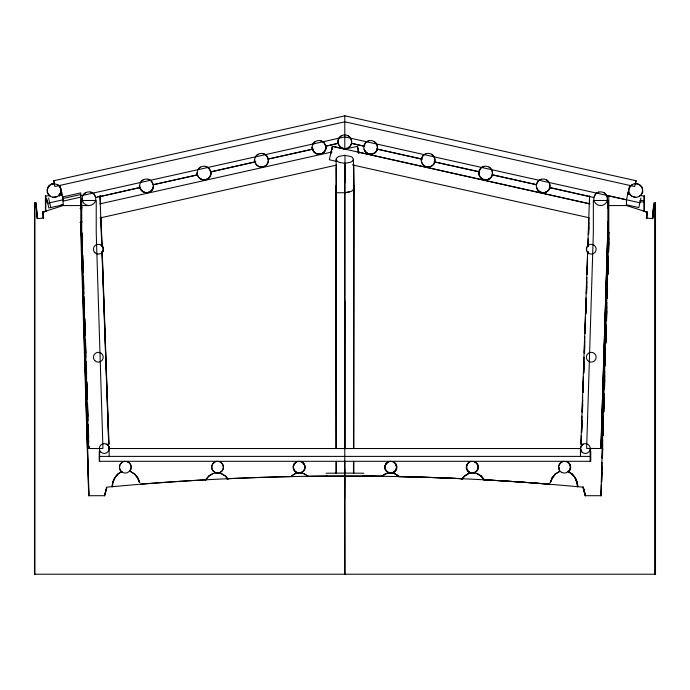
<?xml version="1.0" encoding="UTF-8"?>
<svg xmlns="http://www.w3.org/2000/svg" width="690" height="690" viewBox="0 0 690 690"><rect width="100%" height="100%" fill="white"/><g stroke="black" fill="none" stroke-linecap="round" stroke-linejoin="round"><path stroke-width="1.03" d="M344.672 473.202L344.681 461.386M344.69 448.491L344.664 163.366L350.874 162.159L352.262 161.322L353.427 159.312L352.236 157.303L350.831 156.483L344.595 155.336M353.47 473.176L353.478 461.343M353.487 448.422L353.651 185.86L353.651 188.448M353.608 473.176L353.616 461.343M353.625 448.422L353.798 185.86M353.754 473.176L353.763 461.343M353.772 448.422L353.936 185.86L353.366 186.3M344.646 498.611L344.81 473.081L363.889 473.236M336.203 193.743L336.168 159.287L336.47 158.234L338.764 156.414L344.991 155.25L344.888 448.69M336.349 193.743L336.263 164.677M336.375 167.696L336.487 193.743M600.886 495.705L608.796 232.513L608.796 195.874L626.477 199.781L626.477 205.568L647.108 212.123L643.917 211.14M601.025 495.705L601.344 484.958M601.447 481.732L602.025 462.395M602.154 458.1L602.706 439.841M602.836 435.545L603.414 416.208M603.543 411.913L604.095 393.645M604.224 389.35L604.776 371.091M604.932 365.717L605.484 347.458M605.613 343.154L606.165 324.895M606.294 320.6L606.838 302.341M606.967 298.037L607.554 278.7M607.683 274.404L608.226 256.145M608.356 251.85L608.942 232.513M601.163 495.705L601.326 490.331M601.585 481.732L602.034 466.699M602.292 458.1L602.715 444.136M602.974 435.545L603.396 421.581M603.69 411.913L604.104 397.94M604.362 389.35L604.785 375.386M605.078 365.717L605.466 352.823M605.751 343.154L606.174 329.19M606.432 320.6L606.855 306.636M607.114 298.037L607.528 284.073M607.821 274.404L608.244 260.44M608.502 251.85L608.916 237.886M601.723 481.732L602.016 472.064M602.439 458.1L602.732 448.431M603.12 435.545L603.405 425.877M603.828 411.913L604.086 403.314M604.509 389.35L604.794 379.681M605.216 365.717L605.475 357.127M605.898 343.154L606.156 334.564M606.57 320.6L606.864 310.931M607.252 298.037L607.545 288.368M607.959 274.404L608.218 265.814M608.64 251.85L608.934 242.181M600.835 448.534L607.856 232.513L607.856 200.488M600.973 448.534L608.002 221.835M601.119 448.534L608.14 221.835M587.613 251.686L580.894 444.162L583.343 444.248M587.802 246.313L589.571 195.77M581.032 444.162L581.334 435.562M581.446 432.337L582.006 416.208M582.162 411.904L582.688 396.853M582.834 392.55L583.404 376.421M583.516 373.195L584.076 357.066M584.223 352.763L584.792 336.634M584.904 333.408L585.465 317.279M585.577 314.054L586.138 297.925M586.293 293.621L586.854 277.492M586.966 274.266L587.526 258.138M587.682 253.842L587.759 251.686M587.94 246.313L588.208 238.783M588.354 234.488L588.924 218.359M589.407 204.378L589.596 198.996M581.178 444.162L581.325 439.866M581.592 432.337L581.998 420.512M582.3 411.904L582.714 400.079M582.981 392.55L583.395 380.725M583.654 373.195L584.068 361.37M584.37 352.763L584.784 340.938M585.042 333.408L585.456 321.583M585.715 314.054L586.172 301.151M586.431 293.621L586.845 281.796M587.112 274.266L587.518 262.441M587.82 253.842L587.897 251.686M588.087 246.313L588.234 242.009M588.501 234.488L588.915 222.654M581.73 432.337L582.032 423.738M582.446 411.904L582.705 404.383M583.119 392.55L583.378 385.029M583.792 373.195L584.094 364.596M584.508 352.763L584.775 345.241M585.18 333.408L585.448 325.887M585.862 314.054L586.164 305.454M586.578 293.621L586.836 286.1M587.25 274.266L587.552 265.667M587.966 253.842L588.035 251.686M588.639 234.488L588.898 226.958M336.496 192.734L335.918 192.674L336.263 185.86L336.211 188.448M336.065 192.734L336.349 186.559M336.401 188.525L336.211 192.734L344.715 192.726M336.375 448.422L336.203 185.86L336.349 188.448M646.823 212.606L646.332 218.049L652.8 218.601L653.094 215.401M646.478 218.049L647.004 212.184L647.108 213.158M646.616 218.049L647.151 212.184M646.754 218.049L647.289 212.184L643.951 211.192M652.378 218.601L653.792 202.955L655.5 203.067L655.5 574.218L34.5 574.218L34.5 203.067L36.07 202.955L37.484 218.601M652.516 218.601L653.758 204.904M652.662 218.601L653.128 213.383M653.318 211.295L653.809 205.887M653.473 211.131L653.766 207.932M112.091 486.7C112.306 480.369 115.868 474.065 121.854 471.572M112.237 486.7L112.789 482.5L114.799 477.756L117.921 473.987M112.375 486.7L112.789 483.552M338.135 143.425C337.393 140.51 338.764 137.31 341.352 135.792A6.874 6.874 0 0 1 351.659 141.743L351.443 143.425L364.113 146.22M351.745 143.253L364.165 146.202M363.88 146.202L365.743 142.494L368.822 140.717M377.37 149.178L377.464 148.523M421.763 158.381L421.668 159.036L377.508 149.178L377.603 148.523M421.383 159.036L423.246 155.336L426.325 153.551A6.874 6.874 0 0 1 434.743 161.969L434.726 162.012M421.521 159.036L421.616 158.381A6.874 6.874 0 0 0 426.463 166.833A6.874 6.874 0 0 0 434.881 161.969L434.898 161.848M478.886 171.87L480.74 168.17L483.819 166.385A6.874 6.874 0 0 1 492.246 174.803L536.527 184.704M479.188 171.698L435.011 162.012M536.38 184.704L538.243 181.004L541.322 179.219M589.959 196.598L550.042 187.516M353.651 192.45L353.427 159.312M353.789 192.734L353.608 164.548M353.746 164.548L353.944 192.683L353.504 192.734M353.366 188.448L353.34 189.716L351.081 191.527L344.871 192.734L349.269 191.932M626.477 199.781L629.685 185.403M627.926 193.916L628.366 191.958M629.418 187.214L629.823 185.403M628.064 193.916L628.504 191.958M629.565 187.214L629.961 185.403M635.939 180.763L634.653 186.516L344.784 121.82L54.924 186.516L53.639 180.763L345.069 115.782M640.958 197.987L638.819 207.569L626.477 204.809M330.976 153.051L331.364 151.308M331.726 149.696L332.477 146.34L346.268 149.394M331.122 153.051L331.511 151.308M331.873 149.696L332.183 148.307M332.416 147.237L332.623 146.34M104.406 495.705L106.683 487.166L140.122 484.216A2562.988 2562.988 0 0 1 549.456 484.216L583.317 487.166L585.594 495.705M104.544 495.705L106.571 488.115M106.709 488.115L104.69 495.705L88.691 495.705L80.773 232.513L80.773 192.889L63.101 196.84L63.101 205.568L42.746 212.123L42.746 213.158M353.513 193.743L353.599 188.525M353.651 193.743L353.651 186.559M353.625 189.716L353.608 187.637M335.918 192.674L336.22 191.63M336.056 192.674L336.358 191.63M336.246 187.637L336.228 189.716M336.392 187.637L336.375 189.716M336.22 188.672L336.41 188.042M85.534 192.743C82.964 194.252 81.584 197.444 82.317 200.35M143.037 179.909C140.406 181.453 139.044 184.739 139.854 187.68M200.54 167.075C197.901 168.61 196.547 171.905 197.349 174.846M258.034 154.241C255.404 155.776 254.049 159.071 254.852 162.012M315.537 141.407C312.906 142.942 311.544 146.237 312.354 149.178M377.223 149.178C378.034 146.237 376.671 142.942 374.04 141.407M607.226 200.514C608.028 197.573 606.674 194.287 604.043 192.743M112.927 482.5L114.937 477.756L118.059 473.987M550.068 482.5L552.216 477.756L555.338 473.987M550.344 482.5L552.354 477.756L555.476 473.987M550.491 482.5L552.492 477.756L555.623 473.987M99.903 196.426L97.583 196.624M100.145 196.478L99.619 196.693L140.096 187.516M205.56 479.826L208.682 476.066L212.624 473.651L216.988 472.814M205.698 479.826L208.967 476.066M461.791 479.076L464.292 476.066L468.225 473.651L472.003 472.978M461.929 479.076L464.43 476.066L468.51 473.651M462.076 479.076L464.715 476.066L467.863 474.134M552.069 477.756L555.2 473.987L559.271 471.572M58.641 195.581L59.745 194.27L62.1 194.011M630.781 185.653L633.524 183.963L635.292 183.652M639.268 196.322L640.182 195.563L644.434 196.055L644.434 211.261M118.844 473.504L122.001 471.572M208.829 476.066L212.908 473.651M291.163 476.066L295.104 473.651L298.736 472.978M291.309 476.066L295.389 473.651L298.002 473.15M381.812 476.066L385.745 473.651L390.109 472.814M381.95 476.066L386.029 473.651M383.019 475.582L386.167 473.651M556.269 473.504L559.556 471.572M598.825 192.062A6.874 6.874 0 0 0 595.746 203.559A6.874 6.874 0 0 0 607.243 200.48A6.874 6.874 0 0 0 598.825 192.062L595.746 193.838L593.883 197.538L549.723 187.68C550.534 184.739 549.171 181.453 546.54 179.909M57.175 196.616L52.776 197.228M47.058 192.105L47.567 192.018M62.031 194.994L59.159 195.632L59.297 196.27M63.101 198.479L80.773 194.537M47.765 203.205L63.101 199.781L59.892 185.403M80.773 195.839L344.784 136.905L639.889 202.774M63.101 201.083L80.773 197.142M81.722 200.488L96.229 200.48L96.229 232.513L102.939 448.414L99.308 448.534M63.101 204.809L48.835 207.992L46.696 198.41M197.495 174.846L153.197 184.704L151.334 181.004L148.255 179.219M255.904 161.805L210.692 171.87L208.837 168.17L205.749 166.385M268.151 159.045L313.208 149.014M325.602 146.22L338.255 143.253M153.473 184.704L197.633 174.846M325.982 146.202L338.393 143.253M79.997 208.311L82.239 207.845M99.947 203.852L332.037 151.972M343.586 149.394L357.524 146.34L359.024 153.051M79.988 222.43L82.231 221.964M99.938 217.971L336.366 165.151M385.882 473.651L389.66 472.978M49.68 195.563L45.428 196.055L45.428 211.261M45.428 202.075L47.507 201.885M106.234 444.248L108.968 444.162L102.241 251.686M326.111 473.236L344.767 473.081L344.931 574.218M326.129 476.178L363.725 476.178M335.918 185.86L336.487 185.86L335.909 185.86L336.09 448.422M353.366 185.86L353.953 185.86M311.716 147.358L312.104 147.358A6.874 6.874 0 0 0 321.324 153.818A6.874 6.874 0 0 0 324.24 142.942A6.874 6.874 0 0 0 313.019 143.925M254.222 160.192L254.601 160.192A6.874 6.874 0 0 0 263.822 166.652A6.874 6.874 0 0 0 266.737 155.776A6.874 6.874 0 0 0 255.524 156.759M196.719 173.026L197.099 173.026A6.874 6.874 0 0 0 206.327 179.486A6.874 6.874 0 0 0 209.243 168.61A6.874 6.874 0 0 0 198.021 169.593M139.216 185.86L139.596 185.86A6.874 6.874 0 0 0 148.824 192.32A6.874 6.874 0 0 0 151.74 181.444A6.874 6.874 0 0 0 140.518 182.427M81.722 198.694L82.101 198.694A6.874 6.874 0 0 0 91.322 205.154A6.874 6.874 0 0 0 94.237 194.278A6.874 6.874 0 0 0 83.024 195.261M45.428 200.48L47.541 200.48M639.915 200.48L644.15 200.48M63.101 205.568L80.773 205.568M81.722 205.568L88.975 205.568M608.796 205.568L626.477 205.568M80.773 232.513L81.998 232.513M607.856 232.513L609.08 232.513M99.593 448.534L88.743 448.534L81.722 232.513L81.722 200.48M580.877 448.534L109.124 448.534L109.124 456.392M99.308 456.392L590.269 456.392M601.309 495.705L585.172 495.705L582.895 487.166M344.931 163.409L338.721 162.185L336.461 160.347L336.168 159.287M635.87 197.392L631.626 196.072M639.992 201.704L644.15 202.075M627.762 194.011L630.117 194.27M472.59 472.814L477.377 473.651L481.318 476.066L484.44 479.826M391.264 472.978L394.896 473.651L398.837 476.066M391.127 472.978L394.611 473.651L398.691 476.066M299.469 472.814L304.118 473.651M217.859 472.978L221.637 473.651M642.295 192.018L642.942 192.105M608.14 200.488L608.002 207.949M492.505 174.846L536.665 184.704M376.654 149.014L422.427 159.235M433.958 161.805L479.024 171.87L479.102 171.249A6.874 6.874 0 0 0 479.791 176.468M357.679 151.972L589.907 203.852M589.631 203.852L332.339 146.34L329.337 159.752L336.686 161.4M352.443 164.919L589.01 217.738M320.755 140.717L323.834 142.494L325.697 146.202M263.252 153.551L266.331 155.336L268.194 159.036M90.752 192.062L93.831 193.838L95.694 197.538L139.958 187.516M57.675 184.722L54.286 183.652A6.874 6.874 0 0 0 47.438 192.596A6.874 6.874 0 0 0 58.184 195.969A6.874 6.874 0 0 0 57.675 184.722L58.788 185.653M568.146 471.572C574.132 474.065 577.694 480.369 577.909 486.7M567.861 471.572L571.941 473.987M477.092 473.651L481.172 476.066M476.954 473.651L480.895 476.066L484.018 479.826M394.473 473.651L398.406 476.066M303.971 473.651L308.051 476.066M303.833 473.651L307.766 476.066M221.49 473.651L225.57 476.066L228.071 479.076M221.352 473.651L225.285 476.066L227.924 479.076M130.729 471.572L134.662 473.987L137.784 477.756L139.794 482.5M130.445 471.572L134.524 473.987L137.646 477.756L139.656 482.5M489.038 167.075C491.659 168.61 493.014 171.87 492.246 174.803A6.874 6.874 0 0 1 480.74 177.891A6.874 6.874 0 0 1 483.819 166.385M431.535 154.241C434.165 155.776 435.511 159.036 434.743 161.969A6.874 6.874 0 0 1 423.246 165.057A6.874 6.874 0 0 1 426.325 153.551M348.226 135.792L350.744 138.311L351.659 141.743A6.874 6.874 0 0 1 341.352 147.695A6.874 6.874 0 0 1 341.352 135.792M49.395 195.563L50.31 196.322M629.832 194.27L630.936 195.581M572.079 473.987L575.201 477.756L577.211 482.5L577.763 486.7M571.794 473.987L575.063 477.756L577.073 482.5L577.625 486.7M481.034 476.066L484.302 479.826M134.378 473.987L137.508 477.756L139.509 482.5M574.925 477.756L576.926 482.5L577.478 486.7M312.536 148.523L312.63 149.178L268.479 159.036L268.393 158.415M312.397 148.523L312.492 149.178M254.964 161.848L210.976 171.87L210.899 171.249A6.874 6.874 0 0 1 199.393 177.891M353.591 188.042L353.78 188.672M353.642 191.63L353.944 192.674M353.358 191.63L353.66 192.674M583.179 487.166L585.456 495.705M583.033 487.166L585.31 495.705M357.377 146.34L358.878 153.051M357.239 146.34L358.74 153.051M61.203 190L61.858 192.933M60.039 185.403L60.841 189.025A6.874 6.874 0 0 0 59.193 185.869M61.065 190L61.712 192.933M61.151 204.576L61.298 205.215M53.777 180.763L54.562 183.652A6.874 6.874 0 0 0 51.095 184.428M48.619 197.987L50.758 207.569M268.332 159.036L268.255 158.415A6.874 6.874 0 0 1 263.39 166.833A6.874 6.874 0 0 1 254.972 161.969M43.03 212.606L43.082 213.158M43.349 216.091L43.522 218.049L37.2 218.601L35.785 202.955M42.849 212.184L43.384 218.049M43.246 218.049L42.711 212.184L46.049 211.192L42.892 212.123L42.892 213.158M35.923 202.955L37.338 218.601M100.291 195.77L100.593 204.378M101.042 217.281L102.06 246.313M100.154 195.77L100.447 204.378M100.904 217.281L101.913 246.313M102.103 251.686L108.822 444.162M100.007 195.77L101.775 246.313M101.965 251.686L108.684 444.162M82.032 233.582L82.455 246.485M82.731 255.084L83.154 267.979M83.43 276.578L83.818 288.394M84.094 296.993L84.516 309.896M84.792 318.487L85.215 331.39M85.491 339.989L85.914 352.883M86.19 361.482L86.612 374.377M86.854 381.898L87.276 394.801M87.552 403.4L87.975 416.294M88.251 424.893L88.674 437.788M88.95 446.387L89.027 448.534M81.894 233.582L82.455 250.781M82.593 255.084L83.154 272.274M83.292 276.578L83.852 293.776M83.956 296.993L84.516 314.192M84.654 318.487L85.215 335.685M85.353 339.989L85.914 357.179M86.052 361.482L86.612 378.681M86.716 381.898L87.276 399.096M87.414 403.4L87.975 420.589M88.113 424.893L88.674 442.083M88.812 446.387L88.881 448.534M88.975 495.705L81.058 221.732M88.838 495.705L80.92 221.732M344.897 461.593L344.905 473.383M336.065 185.86L336.228 448.422M336.237 461.343L336.246 473.176M336.099 461.343L336.108 473.176M655.362 203.067L655.362 574.218M655.215 203.067L655.215 574.218M655.077 203.067L655.077 574.218M646.823 212.123L646.823 213.158M644.288 196.055L644.288 211.261M644.15 196.055L644.15 211.261M608.278 200.48L608.278 207.949M608.278 221.835L601.257 448.534L586.638 448.414L593.348 232.513L593.348 200.48L608.14 200.48L608.14 207.949M590.692 451.484L590.692 461.3L99.308 461.3L99.308 451.484M590.554 451.484L590.554 461.3M590.407 451.484L590.407 461.3M590.269 451.484L590.269 461.3M580.73 449.518L580.73 451.484M580.592 449.518L580.592 451.648M580.454 448.534L580.454 456.392M344.784 148.617L344.784 115.782L636.223 180.763L635.438 183.652A6.874 6.874 0 0 1 642.278 192.596A6.874 6.874 0 0 1 631.531 195.969A6.874 6.874 0 0 1 632.04 184.722M344.784 163.358L344.784 182.738M344.784 300.892L344.784 461.3M344.784 476.031L344.784 574.218M344.655 469.122L344.655 473.383M99.593 451.484L99.593 461.3M99.446 451.484L99.446 461.3M81.058 200.186L81.058 208.803M80.92 200.186L80.92 208.803M45.713 196.055L45.713 211.261M45.566 196.055L45.566 211.261M43.03 212.123L43.03 213.158M34.785 203.067L34.785 574.218M34.638 203.067L34.638 574.218M351.572 143.52A6.874 6.874 0 0 1 348.364 147.695M346.708 148.385A6.874 6.874 0 0 1 338.29 143.52M549.887 187.637A6.874 6.874 0 0 1 536.604 187.637M492.384 174.803A6.874 6.874 0 0 1 480.887 177.891M377.378 149.135A6.874 6.874 0 0 1 364.104 149.135M61.005 190.811A6.874 6.874 0 0 1 59.935 194.209M49.076 195.175A6.874 6.874 0 0 1 47.429 192.018M47.265 190.233A6.874 6.874 0 0 1 54.424 183.652M153.491 185.86A6.874 6.874 0 0 1 139.975 187.637M210.752 171.249A6.874 6.874 0 0 1 205.896 179.667A6.874 6.874 0 0 1 197.478 174.803M325.758 145.581A6.874 6.874 0 0 1 320.893 153.999A6.874 6.874 0 0 1 312.475 149.135M61.143 190.811A6.874 6.874 0 0 1 60.082 194.209M49.214 195.175A6.874 6.874 0 0 1 48.179 193.709M47.412 190.233A6.874 6.874 0 0 1 49.628 185.463M325.896 145.581A6.874 6.874 0 0 1 321.04 153.999A6.874 6.874 0 0 1 312.622 149.135M153.629 185.86A6.874 6.874 0 0 1 140.113 187.637M107.968 445.067A4.908 4.908 0 0 1 109.408 448.534M126.995 461.498A5.891 5.891 0 0 1 129.634 471.356M121.302 471.356A5.891 5.891 0 0 1 122.527 462.093M302.22 462.093A5.891 5.891 0 0 1 300.797 472.883M297.744 472.883A5.891 5.891 0 0 1 296.329 462.093M140.406 484.216A2562.988 2562.988 0 0 1 206.448 479.783M226.389 478.782A2562.988 2562.988 0 0 1 291.49 476.592M307.248 476.307A2562.988 2562.988 0 0 1 327.207 476.091M362.931 476.091A2562.988 2562.988 0 0 1 382.89 476.307M398.648 476.592A2562.988 2562.988 0 0 1 462.705 478.731M483.69 479.783A2562.988 2562.988 0 0 1 549.732 484.216M102.077 245.735A4.908 4.908 0 0 1 102.077 252.678M220.576 462.093A5.891 5.891 0 0 1 217.626 473.081M216.108 472.883A5.891 5.891 0 0 1 214.685 462.093M635.576 183.652A6.874 6.874 0 0 1 640.924 195.175M629.772 187.344A6.874 6.874 0 0 1 630.807 185.869M377.525 149.135A6.874 6.874 0 0 1 364.932 150.791M492.522 174.803A6.874 6.874 0 0 1 481.025 177.891M479.93 176.468A6.874 6.874 0 0 1 479.248 171.249M550.025 187.637A6.874 6.874 0 0 1 536.742 187.637M590.692 448.534A4.908 4.908 0 0 1 590.036 450.993M581.532 446.076A4.908 4.908 0 0 1 582.308 445.067M587.423 246.753A4.908 4.908 0 0 1 588.199 245.735M474.039 461.498A5.891 5.891 0 0 1 474.039 472.883M470.985 472.883A5.891 5.891 0 0 1 467.406 470.14M466.82 468.717A5.891 5.891 0 0 1 469.562 462.093M393.956 462.093A5.891 5.891 0 0 1 391.014 473.081M389.488 472.883A5.891 5.891 0 0 1 385.908 470.14M385.322 468.717A5.891 5.891 0 0 1 385.322 465.664M385.908 464.249A5.891 5.891 0 0 1 388.065 462.093M567.758 462.093A5.891 5.891 0 0 1 568.974 471.356M559.124 468.717A5.891 5.891 0 0 1 558.917 467.19M559.711 464.249A5.891 5.891 0 0 1 561.867 462.093M363.069 476.091A2562.988 2562.988 0 0 1 383.036 476.307M398.794 476.592A2562.988 2562.988 0 0 1 462.843 478.731M483.837 479.783A2562.988 2562.988 0 0 1 549.878 484.216M590.554 448.534A4.908 4.908 0 0 1 589.898 450.993M581.394 450.993A4.908 4.908 0 0 1 580.902 449.802M580.902 447.267A4.908 4.908 0 0 1 582.17 445.067M567.62 462.093A5.891 5.891 0 0 1 568.836 471.356M559.573 470.14A5.891 5.891 0 0 1 558.779 467.19M558.978 465.664A5.891 5.891 0 0 1 561.729 462.093M393.818 462.093A5.891 5.891 0 0 1 390.868 473.081M389.35 472.883A5.891 5.891 0 0 1 387.927 462.093M588.061 252.678A4.908 4.908 0 0 1 587.285 251.66M586.793 250.479A4.908 4.908 0 0 1 586.793 247.934M587.285 246.753A4.908 4.908 0 0 1 588.061 245.735M475.315 462.093A5.891 5.891 0 0 1 473.892 472.883M470.847 472.883A5.891 5.891 0 0 1 469.424 462.093M99.619 449.802A4.908 4.908 0 0 1 99.446 448.534M106.812 444.282A4.908 4.908 0 0 1 109.27 448.534M302.073 462.093A5.891 5.891 0 0 1 300.65 472.883M297.606 472.883A5.891 5.891 0 0 1 296.183 462.093M100.921 244.95A4.908 4.908 0 0 1 101.939 252.678M590.407 448.534A4.908 4.908 0 0 1 589.752 450.993M581.247 450.993A4.908 4.908 0 0 1 580.756 449.802M580.756 447.267A4.908 4.908 0 0 1 582.032 445.067M393.671 462.093A5.891 5.891 0 0 1 390.73 473.081M389.203 472.883A5.891 5.891 0 0 1 387.78 462.093M587.777 252.678A4.908 4.908 0 0 0 595.996 250.479A4.908 4.908 0 0 0 589.985 244.458A4.908 4.908 0 0 0 587.777 252.678M367.166 153.309A6.874 6.874 0 0 0 377.473 147.358A6.874 6.874 0 0 0 367.166 141.407A6.874 6.874 0 0 0 367.166 153.309M539.666 191.811A6.874 6.874 0 0 0 549.973 185.86A6.874 6.874 0 0 0 539.666 179.909A6.874 6.874 0 0 0 539.666 191.811M581.886 452.01A4.908 4.908 0 0 0 590.105 449.802A4.908 4.908 0 0 0 584.085 443.791A4.908 4.908 0 0 0 581.886 452.01M588.794 361.465A4.908 4.908 0 0 0 596.16 357.213A4.908 4.908 0 0 0 588.794 352.961A4.908 4.908 0 0 0 588.794 361.465M561.444 472.296A5.891 5.891 0 0 0 570.276 467.19A5.891 5.891 0 0 0 561.444 462.093A5.891 5.891 0 0 0 561.444 472.296M387.642 472.296A5.891 5.891 0 0 0 396.483 467.19A5.891 5.891 0 0 0 387.642 462.093A5.891 5.891 0 0 0 387.642 472.296M469.14 472.296A5.891 5.891 0 0 0 477.98 467.19A5.891 5.891 0 0 0 469.14 462.093A5.891 5.891 0 0 0 469.14 472.296M100.749 452.01A4.908 4.908 0 0 0 108.96 449.802A4.908 4.908 0 0 0 102.948 443.791A4.908 4.908 0 0 0 100.749 452.01M94.858 360.689A4.908 4.908 0 0 0 103.069 358.49A4.908 4.908 0 0 0 97.057 352.478A4.908 4.908 0 0 0 94.858 360.689M122.242 472.296A5.891 5.891 0 0 0 131.083 467.19A5.891 5.891 0 0 0 122.242 462.093A5.891 5.891 0 0 0 122.242 472.296M296.045 472.296A5.891 5.891 0 0 0 304.877 467.19A5.891 5.891 0 0 0 296.045 462.093A5.891 5.891 0 0 0 296.045 472.296M94.858 252.678A4.908 4.908 0 0 0 103.069 250.479A4.908 4.908 0 0 0 97.057 244.458A4.908 4.908 0 0 0 94.858 252.678M214.547 472.296A5.891 5.891 0 0 0 223.379 467.19A5.891 5.891 0 0 0 214.547 462.093A5.891 5.891 0 0 0 214.547 472.296"/></g></svg>
